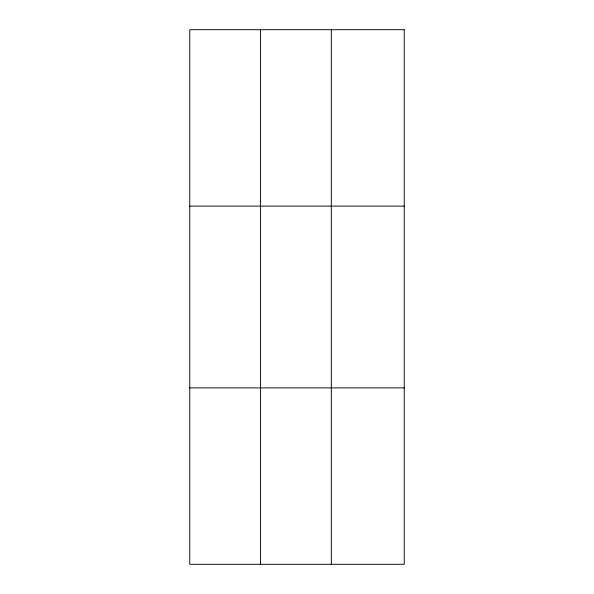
<?xml version="1.0" encoding="UTF-8"?>
<svg xmlns="http://www.w3.org/2000/svg" width="594" height="594" viewBox="0 0 594 594"><rect width="100%" height="100%" fill="white"/><g stroke="black" fill="none" stroke-linecap="round" stroke-linejoin="round"><path stroke-width="0.89" d="M260.536 564.3L260.536 29.7M331.318 564.3L331.318 29.7M189.753 206.118L404.247 206.118M189.753 387.882L404.247 387.882M404.247 29.7L404.247 564.3L189.753 564.3L189.753 29.7L404.247 29.7"/></g></svg>
